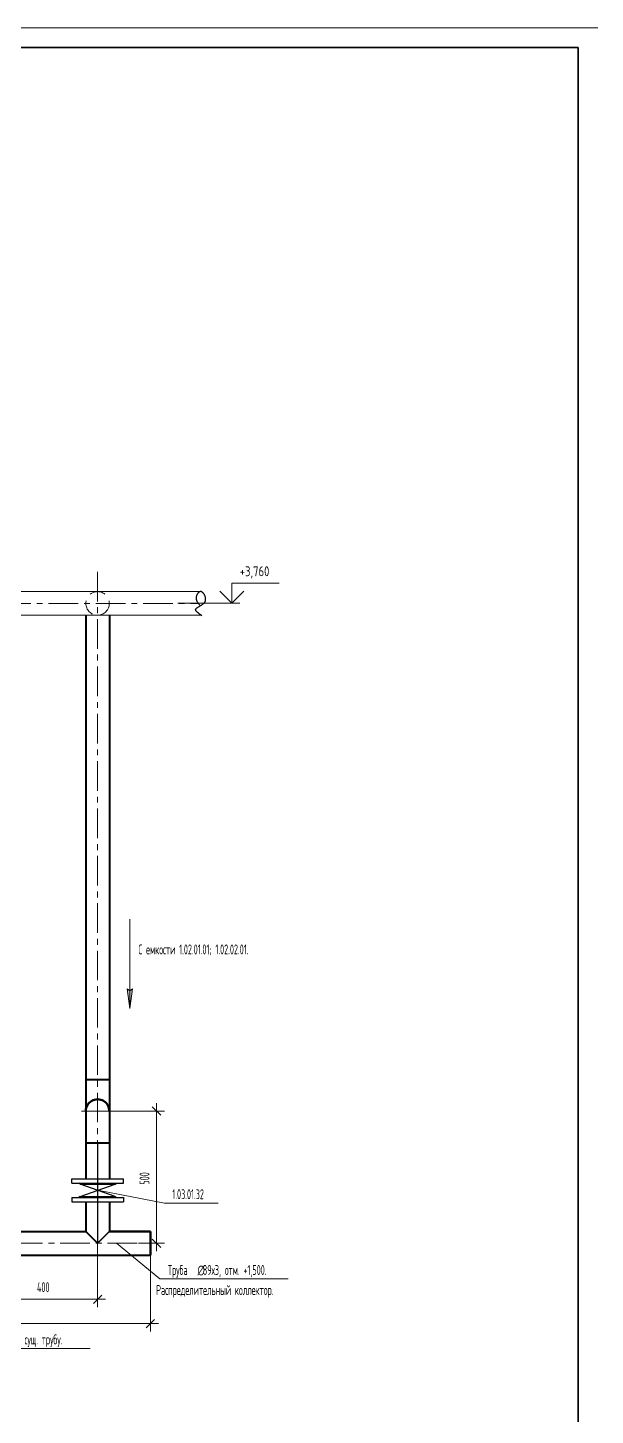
# Model space of a CAD drawing. Header units: millimetres. Extents: x -2281 to 17340, y -2563 to 4166.
# Drawn here: x 5075.2 to 5218.3, y 244.2 to 594 of the extents above; entities that cross this region are included whole.
import ezdxf

# ---------------------------------------------------------------- set-up
doc = ezdxf.new("R2010")
doc.units = ezdxf.units.MM
for name, pattern in [('K5LT32783', [0]), ('K5LT32801', [0]), ('K5LT32802', [0]), ('K5LT32809', [0]), ('K5LT32819', [508, 317.5, -63.5, 63.5, -63.5]), ('K5LT32827', [0]), ('K5LT32828', [0]), ('K5LT_AXLED', [11.939881, 7.439881, -1.5, 1.5, -1.5]), ('K5LT_BASIC', [0]), ('K5LT_DASHED', [6, 4, -2]), ('K5LT_THIN', [0])]:
    doc.linetypes.add(name, pattern=pattern)
doc.layers.add('Системный слой', color=7, linetype='Continuous')
doc.styles.add('KDIMTEXTSTYLE', font='GOST_AU.SHX', dxfattribs={"width": 0.96, "oblique": 15, "height": 5})
doc.styles.add('KTEXTSTYLE', font='GOST_AU.SHX', dxfattribs={"width": 0.96, "height": 5})
doc.dimstyles.new('KDIMSTYLE (0.07)', dxfattribs={"dimtxt": 5, "dimasz": 1, "dimexe": 2, "dimexo": 0, "dimgap": 1, "dimtad": 1, "dimlfac": 15, "dimtxsty": 'KDIMTEXTSTYLE', "dimsah": 1, "dimcen": 0, "dimdle": 1, "dimadec": 0, "dimazin": 0, "dimtfac": 0.667, "dimtmove": 0, "dimatfit": 3, "dimfxl": 1, "dimtvp": 1, "dimtolj": 1, "dimtzin": 0, "dimarcsym": 0})

# ---------------------------------------------------------------- blocks, each defined once
blk = doc.blocks.new('U279')
at = {"layer": 'Системный слой', "color": 6, "linetype": 'K5LT32828', "lineweight": 30, "true_color": 0xff00ff}
for p, q in [((4994.23, 294.03), (4993.1, 294.03)), ((4993.1, 294.03), (4993.1, 281.03)), ((4994.23, 294.03), (4994.23, 281.03)), ((4997.79, 294.03), (4997.79, 281.03)), ((4997.79, 294.03), (4998.92, 294.03)), ((4998.92, 294.03), (4998.92, 281.03)), ((4993.1, 293.58), (4993.1, 292.09)), ((4994.43, 291.96), (4994.23, 292.26)), ((4994.43, 291.96), (4997.59, 283.09)), ((4994.43, 283.09), (4997.59, 291.96)), ((4994.43, 291.96), (4994.43, 283.09)), ((4997.59, 291.96), (4997.79, 292.26)), ((4997.59, 291.96), (4997.59, 283.09)), ((4998.92, 293.58), (4998.92, 292.09)), ((4994.23, 281.03), (4993.1, 281.03)), ((4994.43, 283.09), (4994.23, 282.79)), ((4997.59, 283.09), (4997.79, 282.79)), ((4997.79, 281.03), (4998.92, 281.03))]:
    blk.add_line(p, q, dxfattribs=at)
blk = doc.blocks.new('U280')
at = {"layer": 'Системный слой', "color": 6, "linetype": 'K5LT32828', "lineweight": 30, "true_color": 0xff00ff}
for p, q in [((5032.32, 294.03), (5031.19, 294.03)), ((5031.19, 294.03), (5031.19, 281.03)), ((5032.32, 294.03), (5032.32, 281.03)), ((5035.88, 294.03), (5035.88, 281.03)), ((5035.88, 294.03), (5037.01, 294.03)), ((5037.01, 294.03), (5037.01, 281.03)), ((5031.19, 293.58), (5031.19, 292.09)), ((5032.52, 291.96), (5032.32, 292.26)), ((5032.52, 291.96), (5035.68, 283.09)), ((5032.52, 283.09), (5035.68, 291.96)), ((5032.52, 291.96), (5032.52, 283.09)), ((5035.68, 291.96), (5035.88, 292.26)), ((5035.68, 291.96), (5035.68, 283.09)), ((5037.01, 293.58), (5037.01, 292.09)), ((5032.32, 281.03), (5031.19, 281.03)), ((5032.52, 283.09), (5032.32, 282.79)), ((5035.68, 283.09), (5035.88, 282.79)), ((5035.88, 281.03), (5037.01, 281.03))]:
    blk.add_line(p, q, dxfattribs=at)
blk = doc.blocks.new('U278')
at = {"layer": 'Системный слой', "color": 6, "linetype": 'K5LT32802', "lineweight": 40, "true_color": 0xff00ff}
for p, q in [((4864.15, 290.49), (4874.48, 290.49)), ((4880.41, 290.49), (4901.15, 290.49)), ((4907.08, 290.49), (4907, 290.49)), ((4907, 290.49), (4959.8, 290.49)), ((4965.73, 290.49), (4993.1, 290.49)), ((4998.92, 290.49), (5015.13, 290.49)), ((5021.07, 290.49), (5031.19, 290.49)), ((5037.01, 290.49), (5063.15, 290.49)), ((5069.08, 290.49), (5089.83, 290.48)), ((4864.15, 284.56), (4907, 284.56)), ((4923.14, 284.56), (4993.1, 284.56)), ((4998.92, 284.56), (5047.11, 284.56)), ((5053.04, 284.56), (5031.19, 284.56)), ((5037.01, 284.56), (5106.11, 284.56))]:
    blk.add_line(p, q, dxfattribs=at)
at = {"layer": 'Системный слой', "color": 211, "linetype": 'K5LT32783', "lineweight": 50, "true_color": 0xff7fff}
for p, q in [((4864.15, 284.56), (4864.15, 290.49)), ((5095.76, 290.48), (5106.11, 290.48)), ((5106.11, 290.48), (5106.11, 284.56)), ((4917.2, 284.56), (4907, 284.56))]:
    blk.add_line(p, q, dxfattribs=at)
at = {"layer": 'Системный слой', "color": 30, "linetype": 'K5LT_AXLED', "lineweight": 13, "true_color": 0xff8000}
blk.add_line((4880.41, 287.53), (5107.65, 287.52), dxfattribs=at)
at = {"layer": 'Системный слой', "color": 6, "linetype": 'K5LT32802', "true_color": 0xff00ff, "const_width": 0.4}
for points in [[(4874.48, 290.49), (4877.45, 287.52), (4880.41, 290.49)], [(4901.15, 290.49), (4904.11, 287.53), (4907.08, 290.49)], [(4959.8, 290.49), (4962.77, 287.53), (4965.73, 290.49)], [(5063.15, 290.49), (5066.11, 287.53), (5069.08, 290.49)], [(5089.83, 290.48), (5092.79, 287.52), (5095.76, 290.48)], [(4917.2, 284.56), (4920.17, 287.53), (4923.14, 284.56)], [(5047.11, 284.56), (5050.08, 287.53), (5053.04, 284.56)]]:
    blk.add_lwpolyline(points, dxfattribs=at)
at = {"layer": 'Системный слой', "color": 151, "linetype": 'K5LT32827', "true_color": 0x7fbfff, "const_width": 0.4}
blk.add_lwpolyline([(5015.13, 290.49), (5018.1, 287.53), (5021.07, 290.49)], dxfattribs=at)
at = {"layer": 'Системный слой'}
for name in ['U279', 'U280']:
    blk.add_blockref(name, (0, 0), dxfattribs=at)
blk = doc.blocks.new('U509')
at = {"layer": 'Системный слой', "color": 6, "linetype": 'K5LT32828', "lineweight": 30, "true_color": 0xff00ff}
for p, q in [((5086.29, 302.65), (5086.29, 303.78)), ((5086.29, 303.78), (5099.29, 303.78)), ((5086.29, 303.78), (5088.23, 303.78)), ((5086.29, 302.65), (5099.29, 302.65)), ((5088.36, 302.45), (5088.06, 302.65)), ((5088.36, 299.29), (5097.23, 302.45)), ((5097.23, 299.29), (5088.36, 302.45)), ((5088.36, 302.45), (5097.23, 302.45)), ((5097.23, 302.45), (5097.53, 302.65)), ((5099.29, 302.65), (5099.29, 303.78)), ((5086.29, 299.09), (5099.29, 299.09)), ((5086.29, 299.09), (5086.29, 297.96)), ((5086.29, 297.96), (5099.29, 297.96)), ((5086.29, 297.96), (5088.23, 297.96)), ((5088.36, 299.29), (5088.06, 299.09)), ((5088.36, 299.29), (5097.23, 299.29)), ((5097.23, 299.29), (5097.53, 299.09)), ((5099.29, 299.09), (5099.29, 297.96))]:
    blk.add_line(p, q, dxfattribs=at)
blk = doc.blocks.new('D70')
at = {"layer": 'Системный слой', "color": 7, "linetype": 'K5LT_THIN', "lineweight": 13}
for p, q in [((5066.13, 287.52), (5066.13, 271.41)), ((5092.79, 288.02), (5092.79, 271.41)), ((5066.13, 273.41), (5064.13, 273.41)), ((5067.19, 274.47), (5065.07, 272.35)), ((5092.79, 273.41), (5066.13, 273.41)), ((5091.73, 272.35), (5093.85, 274.47)), ((5092.79, 273.41), (5094.79, 273.41))]:
    blk.add_line(p, q, dxfattribs=at)
blk.add_wipeout([(5077.51, 279.41), (5077.51, 282.98), (5081.26, 282.98), (5081.26, 279.41)]).dxf.layer = 'Системный слой'
at = {"layer": 'Системный слой', "color": 7, "insert": (5077.51, 277.68), "char_height": 2.5, "attachment_point": 1, "style": 'KTEXTSTYLE'}
blk.add_mtext('\\H3.5;\\W0.965;\\Q15;\\Q0;\\W0.715;\\H2.50;400', dxfattribs=at)
blk = doc.blocks.new('KDIMARROW_03')
at = {"layer": 'Системный слой', "color": 0, "linetype": 'K5LT_THIN', "lineweight": 13}
for p, q in [((-1.06, -1.06), (1.06, 1.06)), ((0, 0), (-1, 0)), ((0, 0), (2, 0))]:
    blk.add_line(p, q, dxfattribs=at)
blk = doc.blocks.new('D72')
at = {"layer": 'Системный слой', "color": 7, "linetype": 'K5LT_THIN', "lineweight": 13}
for p, q in [((5106.13, 287.52), (5106.13, 265.28)), ((4864.16, 284.56), (4864.16, 265.28)), ((4864.16, 267.28), (4862.16, 267.28)), ((4865.22, 268.34), (4863.1, 266.22)), ((5105.07, 266.22), (5107.19, 268.34)), ((5106.13, 267.28), (5108.13, 267.28))]:
    blk.add_line(p, q, dxfattribs=at)
blk.add_wipeout([(4982.63, 268.28), (4982.63, 271.85), (4987.46, 271.85), (4987.46, 268.28)]).dxf.layer = 'Системный слой'
blk.add_line((5106.13, 267.28), (4864.16, 267.28), dxfattribs=at)
at = {"layer": 'Системный слой', "color": 7, "insert": (4982.63, 271.55), "char_height": 2.5, "attachment_point": 1, "style": 'KTEXTSTYLE'}
blk.add_mtext('\\H3.5;\\W0.965;\\Q15;\\Q0;\\W0.715;\\H2.50;3630', dxfattribs=at)
blk = doc.blocks.new('U575')
at = {"layer": 'Системный слой'}
blk.add_hatch(color=7, dxfattribs=at).paths.add_polyline_path([(5100.94, 346.68), (5101.6, 351.68), (5100.94, 351.18), (5100.29, 351.68)])
at = {"layer": 'Системный слой', "color": 7, "linetype": 'K5LT_THIN', "lineweight": 13}
for p, q in [((5100.94, 369.25), (5100.94, 346.68)), ((5100.94, 346.68), (5100.29, 351.68)), ((5100.29, 351.68), (5100.94, 351.18)), ((5100.94, 351.18), (5101.6, 351.68)), ((5101.6, 351.68), (5100.94, 346.68))]:
    blk.add_line(p, q, dxfattribs=at)
blk = doc.blocks.new('U604')
at = {"layer": 'Системный слой', "color": 7, "linetype": 'K5LT_THIN', "lineweight": 13}
for q in [(5097.53, 287.52), (5140.84, 278.53)]:
    blk.add_line((5108.53, 278.53), q, dxfattribs=at)
at = {"layer": 'Системный слой', "color": 7, "char_height": 2.5, "attachment_point": 1, "style": 'KTEXTSTYLE'}
for s, insert in [('\\H3.5;\\W0.965;\\Q15;\\Q0;\\W0.715;\\H2.50;Труба ', (5110.53, 282.03)), ('\\H3.5;\\W0.965;\\Q15;\\Q0;\\W0.715;\\H2.50;∅', (5118, 282.03)), ('\\H3.5;\\W0.965;\\Q15;\\Q0;\\W0.715;\\H2.50;89х3, отм. +1,500.', (5119.33, 282.03))]:
    blk.add_mtext(s, dxfattribs=dict(at, insert=insert))
blk = doc.blocks.new('U700')
at = {"layer": 'Системный слой', "color": 7, "linetype": 'K5LT_THIN', "lineweight": 13}
for q in [(5051.57, 286.04), (5090.95, 261.01)]:
    blk.add_line((5063.2, 261.01), q, dxfattribs=at)
at = {"layer": 'Системный слой', "color": 7, "insert": (5065.2, 264.51), "char_height": 2.5, "attachment_point": 1, "style": 'KTEXTSTYLE'}
blk.add_mtext('\\H3.5;\\W0.965;\\Q15;\\Q0;\\W0.715;\\H2.50;Врезка в сущ. трубу.', dxfattribs=at)
blk = doc.blocks.new('U729')
at = {"layer": 'Системный слой', "color": 7, "linetype": 'K5LT_THIN', "lineweight": 13}
for p, q in [((5123.67, 451.94), (5126.67, 448.94)), ((5126.67, 448.94), (5126.67, 453.94)), ((5126.67, 453.94), (5138.61, 453.94)), ((5126.67, 448.94), (5129.67, 451.94)), ((5113.05, 448.94), (5128.67, 448.94))]:
    blk.add_line(p, q, dxfattribs=at)
at = {"layer": 'Системный слой', "color": 7, "insert": (5128.67, 458.21), "char_height": 2.5, "attachment_point": 1, "style": 'KTEXTSTYLE'}
blk.add_mtext('\\H3.5;\\W0.965;\\Q15;\\Q0;\\H2.50;+3,760', dxfattribs=at)
blk = doc.blocks.new('D166')
at = {"layer": 'Системный слой', "color": 7, "linetype": 'K5LT_THIN', "lineweight": 13}
for p, q in [((5108.71, 319.79), (5106.59, 321.92)), ((5107.65, 320.86), (5107.65, 322.86)), ((5092.79, 320.86), (5109.65, 320.86)), ((5103.09, 287.52), (5109.65, 287.52)), ((5106.59, 288.58), (5108.71, 286.46)), ((5107.65, 287.52), (5107.65, 285.52))]:
    blk.add_line(p, q, dxfattribs=at)
blk.add_wipeout([(5106.4, 302.3), (5102.83, 302.3), (5102.83, 305.92), (5106.4, 305.92)]).dxf.layer = 'Системный слой'
blk.add_line((5107.65, 287.52), (5107.65, 320.86), dxfattribs=at)
at = {"layer": 'Системный слой', "color": 7, "insert": (5103.38, 302.3), "char_height": 2.5, "attachment_point": 1, "rotation": 90, "style": 'KTEXTSTYLE'}
blk.add_mtext('\\H3.5;\\W0.965;\\Q15;\\Q0;\\W0.715;\\H2.50;500', dxfattribs=at)
blk = doc.blocks.new('U730')
at = {"layer": 'Системный слой', "color": 7, "linetype": 'K5LT_THIN', "lineweight": 13}
for q in [(5092.79, 300.87), (5123.24, 297.64)]:
    blk.add_line((5109.65, 297.64), q, dxfattribs=at)
at = {"layer": 'Системный слой', "color": 7, "insert": (5111.65, 301.14), "char_height": 2.5, "attachment_point": 1, "style": 'KTEXTSTYLE'}
blk.add_mtext('\\H3.5;\\W0.965;\\Q15;\\Q0;\\W0.715;\\H2.50;{\\c255;1.03.01.32}', dxfattribs=at)

msp = doc.modelspace()

# ---------------------------------------------------------------- linework, layer by layer
at = {"color": 7, "linetype": 'K5LT_THIN', "lineweight": 13}
msp.add_line((4799, 594), (5219, 594), dxfattribs=at)
at = {"color": 5, "linetype": 'K5LT_BASIC', "lineweight": 35, "true_color": 0x0000ff}
for p, q in [((4819, 589), (5214, 589)), ((5214, 589), (5214, 5))]:
    msp.add_line(p, q, dxfattribs=at)
at = {"layer": 'Системный слой', "color": 30, "linetype": 'K5LT_AXLED', "lineweight": 13, "true_color": 0xff8000}
for p, q in [((5092.79418, 456.81471), (5092.79418, 290.49167)), ((4877.46084, 448.85524), (5118.07642, 448.85524)), ((5092.79461, 320.85524), (5088.72795, 320.85524)), ((5092.79461, 320.85524), (5097.68361, 320.85524)), ((5092.79418, 288.02026), (5092.79418, 287.52191))]:
    msp.add_line(p, q, dxfattribs=at)
at = {"layer": 'Системный слой', "color": 7, "linetype": 'K5LT_THIN', "lineweight": 13}
for p, q in [((5026.11395, 451.82191), (5118.66176, 451.82191)), ((5026.11395, 445.88858), (5118.88982, 445.88858))]:
    msp.add_line(p, q, dxfattribs=at)
at = {"layer": 'Системный слой', "color": 6, "linetype": 'K5LT32802', "lineweight": 40, "true_color": 0xff00ff}
for p, q in [((5089.82707, 445.88858), (5089.82707, 320.85524)), ((5095.76041, 445.85614), (5095.76041, 320.80431)), ((5089.82707, 328.85524), (5089.82707, 303.77911)), ((5089.82751, 328.85524), (5095.76084, 328.85524)), ((5095.76041, 320.80431), (5095.76041, 303.77911)), ((5089.82751, 312.85524), (5095.76084, 312.85524)), ((5089.82707, 297.95524), (5089.82707, 290.48148)), ((5089.82707, 297.95524), (5089.82707, 297.64388)), ((5095.76041, 297.95524), (5095.76041, 290.43681)), ((5095.76041, 297.95524), (5095.76041, 297.64388))]:
    msp.add_line(p, q, dxfattribs=at)
at = {"layer": 'Системный слой', "color": 6, "linetype": 'K5LT32819', "lineweight": 25, "true_color": 0xff00ff}
msp.add_line((5092.79418, 312.85524), (5092.79418, 287.52191), dxfattribs=at)
at = {"layer": 'Системный слой', "color": 7, "linetype": 'K5LT_DASHED', "lineweight": 13}
msp.add_circle((5092.79418, 448.85524), 2.96667, dxfattribs=at)
at = {"layer": 'Системный слой', "color": 6, "linetype": 'K5LT32801', "lineweight": 50, "true_color": 0xff00ff}
msp.add_arc((5092.79461, 320.85524), 2.96667, 359.0162179, 180, dxfattribs=at)
at = {"layer": 'Системный слой', "color": 151, "linetype": 'K5LT32809', "lineweight": 25, "true_color": 0x7fbfff}
msp.add_open_spline([(5119.06389, 445.76336), (5118.70246, 446.028), (5118.25089, 446.31609), (5117.82868, 446.71826), (5117.71502, 446.84664), (5117.64205, 446.9459), (5117.59336, 447.02829), (5117.56144, 447.09914), (5117.54196, 447.16166), (5117.53231, 447.21753), (5117.5306, 447.26688), (5117.53509, 447.31211), (5117.54543, 447.35686), (5117.56404, 447.40676), (5117.59379, 447.46221), (5117.63741, 447.5232), (5117.6972, 447.58954), (5117.77851, 447.66385), (5117.89041, 447.75044), (5118.0508, 447.85812), (5118.28554, 447.99863), (5118.61066, 448.18152), (5118.99041, 448.4031), (5119.35064, 448.65046), (5119.61989, 448.88979), (5119.79512, 449.09848), (5119.90322, 449.2712), (5119.97362, 449.42595), (5120.01893, 449.57159), (5120.04736, 449.7257), (5120.05973, 449.89839), (5120.05204, 450.09723), (5120.01927, 450.32084), (5119.95658, 450.56554), (5119.86224, 450.81956), (5119.74083, 451.06391), (5119.60344, 451.27905), (5119.46314, 451.45322), (5119.32961, 451.58531), (5119.20689, 451.68121), (5119.09511, 451.74849), (5118.99286, 451.79345), (5118.89845, 451.82061), (5118.81189, 451.83283), (5118.73241, 451.83289), (5118.65861, 451.82283), (5118.58525, 451.80333), (5118.50884, 451.7731), (5118.42708, 451.72947), (5118.33967, 451.66986), (5118.24594, 451.59065), (5118.1455, 451.48703), (5118.03914, 451.35362), (5117.93054, 451.18665), (5117.82775, 450.98876), (5117.74174, 450.77255), (5117.68133, 450.558), (5117.64797, 450.35936), (5117.63883, 450.1787), (5117.64946, 450.00598), (5117.67987, 449.83211), (5117.73319, 449.65031), (5117.81447, 449.45533), (5117.93427, 449.23618), (5118.11305, 448.97487), (5118.3764, 448.65524), (5118.58974, 448.42588), (5118.71069, 448.29577)], degree=3, knots=[0, 0, 0, 0, 7.013457263, 8.245804667, 9.066796925, 9.679267379, 10.160660042, 10.553835213, 10.886276163, 11.177252042, 11.433859071, 11.652493659, 11.88274023, 12.147230792, 12.478767323, 12.859421784, 13.311565867, 13.866420095, 14.571896646, 15.512045261, 16.871763148, 18.829405295, 21.318926499, 23.714575764, 25.617083963, 26.907599459, 27.943164182, 28.779290066, 29.546270332, 30.312532647, 31.213211984, 32.235832021, 33.403957981, 34.724665023, 36.160582122, 37.61395137, 38.963486356, 40.12609509, 41.088061824, 41.880941138, 42.54478074, 43.113749768, 43.614776334, 44.06918147, 44.470155017, 44.847782814, 45.225690213, 45.648928134, 46.124122276, 46.665331442, 47.292802707, 48.03118282, 48.908076724, 49.944582012, 51.126857007, 52.37333853, 53.560064502, 54.589750086, 55.501846353, 56.370228578, 57.277961843, 58.243681475, 59.313490235, 60.559962883, 62.124883952, 64.23467243, 67, 67, 67, 67], dxfattribs=at)

# ---------------------------------------------------------------- block references
at = {"layer": 'Системный слой'}
for name in ['U729', 'U575', 'U509', 'U278']:
    msp.add_blockref(name, (0, 0), dxfattribs=at)

# ---------------------------------------------------------------- texts
at = {"layer": 'Системный слой', "color": 7, "insert": (5103.09163, 362.86109), "char_height": 2.5, "attachment_point": 1, "style": 'KTEXTSTYLE'}
msp.add_mtext('\\H3.5;\\W0.965;\\Q15;\\Q0;\\W0.715;\\H2.50;С емкости 1.02.01.01; 1.02.02.01.', dxfattribs=at)

# ---------------------------------------------------------------- next in the draw order: dimensions: what is measured, and where the dimension line sits
at = {"layer": 'Системный слой', "color": 7}
dim = msp.add_linear_dim(base=(5092.79418, 273.41429), p1=(5066.12751, 287.52191), p2=(5092.79418, 288.02026), dimstyle='KDIMSTYLE (0.07)', override={"dimexo": 0, "dimpost": '\\H50.0;\\W0.665;\\Q0;<>', "dimblk1": 'KDIMARROW_03', "dimblk2": 'KDIMARROW_03', "dimse1": 0, "dimse2": 0, "dimclrt": 7, "dimtolj": 1}, dxfattribs=at)
dim.commit()
dim.dimension.update_dxf_attribs({"geometry": 'D70', "text_midpoint": (5079.46084, 273.41429), "dimtype": 160})

# ---------------------------------------------------------------- next in the draw order: dimensions: what is measured, and where the dimension line sits
dim = msp.add_linear_dim(base=(5106.12753, 267.27929), p1=(4864.15973, 284.55524), p2=(5106.12753, 287.51746), dimstyle='KDIMSTYLE (0.07)', override={"dimexo": 0, "dimpost": '\\H50.0;\\W0.665;\\Q0;<>', "dimblk1": 'KDIMARROW_03', "dimblk2": 'KDIMARROW_03', "dimse1": 0, "dimse2": 0, "dimclrt": 7, "dimtolj": 1}, dxfattribs=at)
dim.commit()
dim.dimension.update_dxf_attribs({"geometry": 'D72', "text_midpoint": (4985.14363, 267.27929), "dimtype": 160})

# ---------------------------------------------------------------- next in the draw order: block references
at = {"layer": 'Системный слой'}
for name in ['U604', 'U700']:
    msp.add_blockref(name, (0, 0), dxfattribs=at)

# ---------------------------------------------------------------- next in the draw order: texts
at = {"layer": 'Системный слой', "color": 7, "insert": (5107.56094, 276.98133), "char_height": 2.5, "attachment_point": 1, "style": 'KTEXTSTYLE'}
msp.add_mtext('\\H3.5;\\W0.965;\\Q15;\\Q0;\\W0.715;\\H2.50;Распределительный коллектор.', dxfattribs=at)

# ---------------------------------------------------------------- next in the draw order: dimensions: what is measured, and where the dimension line sits
at = {"layer": 'Системный слой', "color": 7}
dim = msp.add_linear_dim(base=(5107.64597, 287.52191), p1=(5092.79461, 320.85524), p2=(5103.0862, 287.52191), angle=90, dimstyle='KDIMSTYLE (0.07)', override={"dimexo": 0, "dimpost": '\\H2.5;\\W0.965;\\Q0;<>', "dimblk1": 'KDIMARROW_03', "dimblk2": 'KDIMARROW_03', "dimse1": 0, "dimse2": 0, "dimclrt": 7, "dimtolj": 1}, dxfattribs=at)
dim.commit()
dim.dimension.update_dxf_attribs({"geometry": 'D166', "text_midpoint": (5107.64597, 304.18858), "dimtype": 160})

# ---------------------------------------------------------------- next in the draw order: block references
at = {"layer": 'Системный слой'}
msp.add_blockref('U730', (0, 0), dxfattribs=at)

doc.saveas('drawing.dxf')
